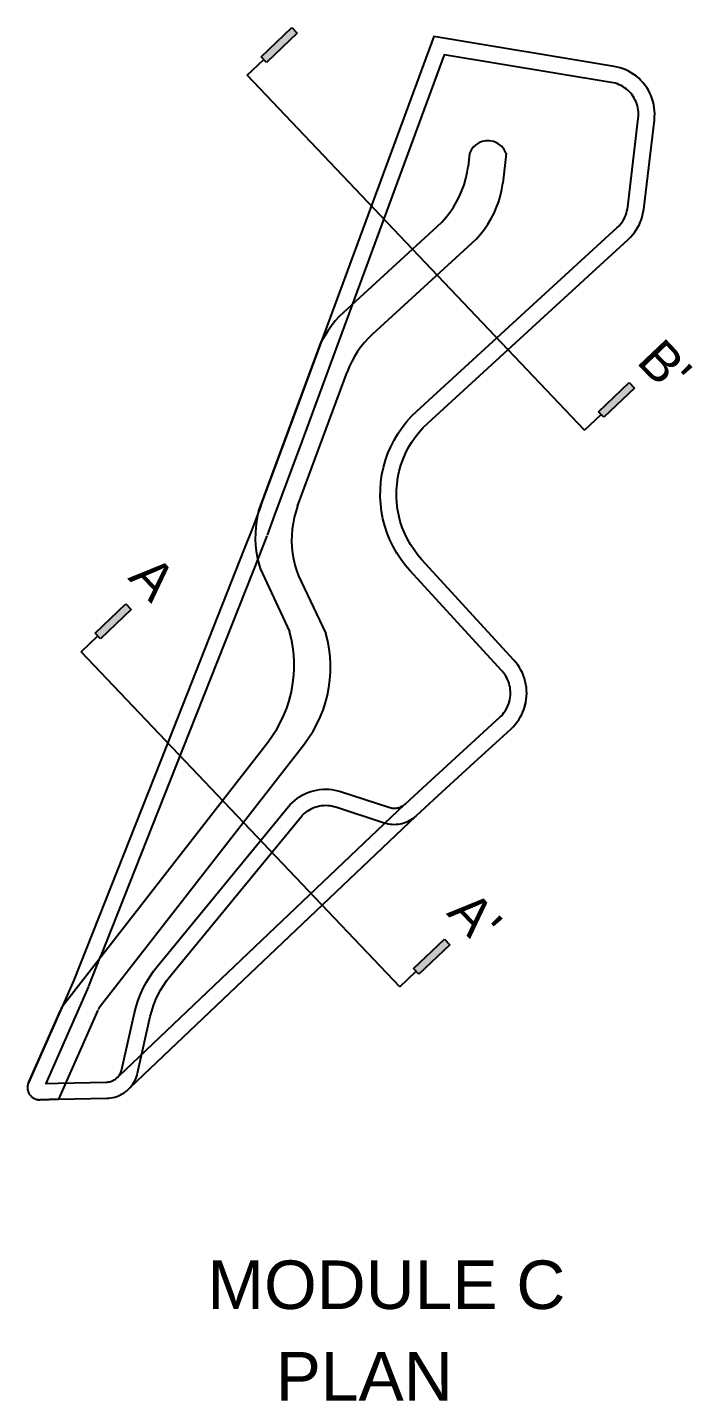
# Model space of a CAD drawing. Header units: inches. Extents: x 438 to 4290, y 203 to 1969.
# Drawn here: x 1897.8 to 2062.3, y 1240.1 to 1579.7 of the extents above; entities that cross this region are included whole.
import ezdxf

# ---------------------------------------------------------------- set-up
doc = ezdxf.new("R2010")
doc.units = ezdxf.units.IN
doc.layers.add('column', color=132, linetype='Continuous', lineweight=30)
doc.layers.add('element', color=20, linetype='Continuous')
doc.styles.get("Standard").update_dxf_attribs({"font": 'arial.ttf'})

# ---------------------------------------------------------------- blocks, each defined once
blk = doc.blocks.new('fewsfwf')
for p, q in [((-57.43, -3406.73), (-57.81, -3409.93)), ((-57.05, -3405.92), (-57.43, -3406.73)), ((-56.52, -3405.2), (-57.05, -3405.92)), ((-55.88, -3404.59), (-56.52, -3405.2)), ((-55.13, -3404.11), (-55.88, -3404.59)), ((-54.3, -3403.77), (-55.13, -3404.11)), ((-53.43, -3403.6), (-54.3, -3403.77)), ((-52.54, -3403.58), (-53.43, -3403.6)), ((-51.46, -3403.79), (-52.54, -3403.58)), ((-50.46, -3404.24), (-51.46, -3403.79)), ((-49.58, -3404.9), (-50.46, -3404.24)), ((-48.88, -3405.75), (-49.58, -3404.9)), ((-48.39, -3406.73), (-49.25, -3414.05)), ((-48.39, -3406.73), (-48.88, -3405.75)), ((-58.04, -3411.46), (-57.81, -3409.93)), ((-58.79, -3414.47), (-58.37, -3412.98)), ((-58.37, -3412.98), (-58.04, -3411.46)), ((-59.93, -3417.35), (-59.31, -3415.93)), ((-59.31, -3415.93), (-58.79, -3414.47)), ((-49.81, -3417.1), (-49.48, -3415.58)), ((-49.48, -3415.58), (-49.25, -3414.05)), ((-62.31, -3421.35), (-61.43, -3420.07)), ((-61.43, -3420.07), (-60.63, -3418.74)), ((-60.63, -3418.74), (-59.93, -3417.35)), ((-51.37, -3421.47), (-50.75, -3420.05)), ((-50.75, -3420.05), (-50.23, -3418.59)), ((-50.23, -3418.59), (-49.81, -3417.1)), ((-65.41, -3424.81), (-64.3, -3423.72)), ((-64.3, -3423.72), (-63.26, -3422.57)), ((-63.26, -3422.57), (-62.31, -3421.35)), ((-52.87, -3424.19), (-52.07, -3422.85)), ((-52.07, -3422.85), (-51.37, -3421.47)), ((-88.58, -3446.1), (-65.41, -3424.81)), ((-55.74, -3427.84), (-54.7, -3426.68)), ((-54.7, -3426.68), (-53.74, -3425.47)), ((-53.74, -3425.47), (-52.87, -3424.19)), ((-81.39, -3451.47), (-56.85, -3428.92)), ((-56.85, -3428.92), (-55.74, -3427.84)), ((-89.64, -3447.13), (-90.63, -3448.23)), ((-88.58, -3446.1), (-89.64, -3447.13)), ((-92.4, -3450.6), (-94.03, -3453.25)), ((-91.55, -3449.39), (-92.4, -3450.6)), ((-90.63, -3448.23), (-91.55, -3449.39)), ((-109.51, -3495.39), (-94.03, -3453.25)), ((-83.37, -3453.53), (-84.27, -3454.64)), ((-82.41, -3452.47), (-83.37, -3453.53)), ((-81.39, -3451.47), (-82.41, -3452.47)), ((-85.85, -3457.01), (-86.54, -3458.26)), ((-85.1, -3455.8), (-85.85, -3457.01)), ((-84.27, -3454.64), (-85.1, -3455.8)), ((-99.87, -3494.05), (-87.68, -3460.87)), ((-87.15, -3459.55), (-87.68, -3460.87)), ((-86.54, -3458.26), (-87.15, -3459.55)), ((-99.87, -3494.05), (-100.33, -3495.45)), ((-110.06, -3497.8), (-110.19, -3499.29)), ((-109.77, -3496.36), (-110.06, -3497.8)), ((-109.51, -3495.39), (-109.77, -3496.36)), ((-101, -3498.31), (-101.2, -3499.77)), ((-100.71, -3496.87), (-101, -3498.31)), ((-100.33, -3495.45), (-100.71, -3496.87)), ((-110.3, -3500.75), (-110.32, -3502.23)), ((-110.19, -3499.29), (-110.3, -3500.75)), ((-101.31, -3501.24), (-101.33, -3502.71)), ((-101.2, -3499.77), (-101.31, -3501.24)), ((-110.32, -3502.23), (-110.25, -3503.7)), ((-110.25, -3503.7), (-110.09, -3505.16)), ((-110.09, -3505.16), (-109.85, -3506.61)), ((-101.33, -3502.71), (-101.27, -3504.18)), ((-101.27, -3504.18), (-101.11, -3505.65)), ((-109.85, -3506.61), (-109.51, -3508.04)), ((-109.51, -3508.04), (-109.09, -3509.45)), ((-101.11, -3505.65), (-100.86, -3507.1)), ((-100.86, -3507.1), (-100.52, -3508.53)), ((-100.52, -3508.53), (-100.1, -3509.94)), ((-109.09, -3509.45), (-101.83, -3525.07)), ((-100.1, -3509.94), (-99.59, -3511.32)), ((-99.59, -3511.32), (-99, -3512.67)), ((-99, -3512.67), (-92.84, -3525.56)), ((-101.36, -3526.94), (-101.83, -3525.07)), ((-101.37, -3526.95), (-101.83, -3525.08)), ((-92.37, -3527.43), (-92.84, -3525.56)), ((-101.02, -3528.84), (-101.37, -3526.95)), ((-101.01, -3528.83), (-101.36, -3526.94)), ((-100.78, -3530.75), (-101.02, -3528.84)), ((-100.78, -3530.74), (-101.01, -3528.83)), ((-92.02, -3529.32), (-92.37, -3527.43)), ((-100.67, -3532.66), (-100.78, -3530.74)), ((-100.67, -3532.67), (-100.78, -3530.75)), ((-91.79, -3531.23), (-92.02, -3529.32)), ((-91.68, -3533.15), (-91.79, -3531.23)), ((-100.81, -3536.51), (-100.68, -3534.59)), ((-100.8, -3536.5), (-100.68, -3534.58)), ((-100.68, -3534.58), (-100.67, -3532.66)), ((-100.68, -3534.59), (-100.67, -3532.67)), ((-91.82, -3536.99), (-91.69, -3535.07)), ((-91.69, -3535.07), (-91.68, -3533.15)), ((-101.42, -3540.3), (-101.05, -3538.41)), ((-101.42, -3540.31), (-101.06, -3538.42)), ((-101.06, -3538.42), (-100.81, -3536.51)), ((-101.05, -3538.41), (-100.8, -3536.5)), ((-92.43, -3540.78), (-92.06, -3538.9)), ((-92.06, -3538.9), (-91.82, -3536.99)), ((-102.49, -3543.99), (-101.9, -3542.17)), ((-101.9, -3542.16), (-101.42, -3540.3)), ((-101.9, -3542.17), (-101.42, -3540.31)), ((-101.9, -3542.17), (-101.9, -3542.16)), ((-93.51, -3544.47), (-92.91, -3542.65)), ((-92.91, -3542.65), (-92.43, -3540.78)), ((-104.02, -3547.52), (-103.2, -3545.78)), ((-103.2, -3545.78), (-102.5, -3544)), ((-102.5, -3544), (-102.49, -3543.99)), ((-94.22, -3546.26), (-93.51, -3544.47)), ((-105.98, -3550.83), (-104.95, -3549.2)), ((-104.95, -3549.2), (-104.02, -3547.52)), ((-95.96, -3549.69), (-95.03, -3548)), ((-95.03, -3548), (-94.22, -3546.26)), ((-148.77, -3618.16), (-98.12, -3552.87)), ((-147.22, -3604.09), (-107.1, -3552.38)), ((-107.1, -3552.38), (-105.98, -3550.83)), ((-98.12, -3552.87), (-96.99, -3551.31)), ((-96.99, -3551.31), (-95.96, -3549.69)), ((-157.38, -3617.18), (-147.22, -3604.09)), ((-157.67, -3617.58), (-157.38, -3617.18)), ((-166.24, -3636.77), (-158.38, -3618.87)), ((-149.14, -3618.79), (-158.84, -3640.86)), ((-158.17, -3618.42), (-158.38, -3618.87)), ((-157.93, -3617.99), (-158.17, -3618.42)), ((-157.89, -3617.93), (-157.93, -3617.99)), ((-157.67, -3617.58), (-157.88, -3617.92)), ((-148.98, -3618.46), (-149.07, -3618.62)), ((-148.88, -3618.31), (-148.98, -3618.46)), ((-148.77, -3618.16), (-148.88, -3618.31)), ((-166.48, -3637.7), (-166.49, -3637.9)), ((-166.45, -3637.51), (-166.48, -3637.7)), ((-166.42, -3637.32), (-166.45, -3637.51)), ((-166.37, -3637.13), (-166.42, -3637.32)), ((-166.31, -3636.95), (-166.37, -3637.13)), ((-166.24, -3636.77), (-166.31, -3636.95)), ((-166.49, -3637.9), (-166.49, -3638.09)), ((-166.49, -3638.09), (-166.47, -3638.28)), ((-166.47, -3638.28), (-166.45, -3638.48)), ((-166.45, -3638.48), (-166.41, -3638.67)), ((-166.41, -3638.67), (-166.36, -3638.85)), ((-166.36, -3638.85), (-166.29, -3639.04)), ((-166.29, -3639.04), (-166.22, -3639.22)), ((-166.22, -3639.22), (-166.13, -3639.39)), ((-166.13, -3639.39), (-166.04, -3639.56)), ((-166.04, -3639.56), (-165.93, -3639.72)), ((-165.93, -3639.72), (-165.81, -3639.87)), ((-165.81, -3639.87), (-165.68, -3640.02)), ((-165.68, -3640.02), (-165.54, -3640.16)), ((-165.54, -3640.16), (-165.4, -3640.29)), ((-165.4, -3640.29), (-165.24, -3640.41)), ((-165.24, -3640.41), (-165.08, -3640.51)), ((-165.08, -3640.51), (-164.92, -3640.61)), ((-164.92, -3640.61), (-164.74, -3640.7)), ((-164.74, -3640.7), (-164.56, -3640.77)), ((-164.56, -3640.77), (-164.38, -3640.84)), ((-164.38, -3640.84), (-164.19, -3640.89)), ((-164.19, -3640.89), (-164, -3640.93)), ((-164, -3640.93), (-163.81, -3640.95)), ((-163.81, -3640.95), (-163.61, -3640.97)), ((-163.61, -3640.97), (-163.42, -3640.97)), ((-158.84, -3640.86), (-163.42, -3640.97))]:
    blk.add_line(p, q)
blk = doc.blocks.new('DSSEF')
for points in [[(-144.16, -3635.34), (-143.92, -3635.05), (-143.77, -3634.84), (-143.63, -3634.63), (-143.51, -3634.41), (-143.4, -3634.18), (-143.31, -3633.95), (-143.23, -3633.71), (-143.15, -3633.4), (-140.02, -3619.42), (-139.63, -3617.89), (-139.14, -3616.34), (-138.55, -3614.82), (-138.48, -3614.65), (-137.88, -3613.33), (-137.12, -3611.89), (-136.29, -3610.49), (-135.37, -3609.14), (-134.41, -3607.9), (-102.05, -3568.39), (-101.59, -3567.87), (-101.06, -3567.33), (-100.49, -3566.83), (-99.89, -3566.36), (-99.27, -3565.93), (-98.62, -3565.55), (-97.95, -3565.2), (-97.25, -3564.9), (-96.54, -3564.64), (-95.81, -3564.43), (-95.07, -3564.26), (-94.33, -3564.14), (-93.57, -3564.07), (-92.81, -3564.04), (-92.06, -3564.07), (-91.3, -3564.14), (-90.56, -3564.26), (-89.82, -3564.42), (-89.15, -3564.61), (-77.17, -3568.51), (-76.87, -3568.6), (-76.63, -3568.66), (-76.38, -3568.7), (-76.13, -3568.72), (-75.88, -3568.73), (-75.64, -3568.72), (-75.39, -3568.7), (-75.14, -3568.66), (-74.9, -3568.61), (-74.66, -3568.54), (-74.42, -3568.46), (-74.2, -3568.36), (-73.97, -3568.25), (-73.76, -3568.12), (-73.46, -3567.93)], [(-141.09, -3637.9), (-140.76, -3637.51), (-140.46, -3637.1), (-140.19, -3636.68), (-139.95, -3636.23), (-139.73, -3635.78), (-139.72, -3635.74), (-139.55, -3635.31), (-139.39, -3634.83), (-139.26, -3634.34), (-136.13, -3620.35), (-135.78, -3618.99), (-135.36, -3617.66), (-134.86, -3616.36), (-134.83, -3616.3), (-134.28, -3615.08), (-133.64, -3613.85), (-132.92, -3612.65), (-132.13, -3611.49), (-131.27, -3610.39), (-98.99, -3570.98), (-98.66, -3570.6), (-98.31, -3570.24), (-97.93, -3569.9), (-97.53, -3569.59), (-97.11, -3569.31), (-96.68, -3569.05), (-96.23, -3568.82), (-95.77, -3568.61), (-95.29, -3568.44), (-94.81, -3568.3), (-94.32, -3568.19), (-93.82, -3568.11), (-93.32, -3568.06), (-92.81, -3568.04), (-92.31, -3568.06), (-91.8, -3568.11), (-91.31, -3568.19), (-90.81, -3568.3), (-90.33, -3568.44), (-78.35, -3572.34), (-77.87, -3572.48), (-77.38, -3572.59), (-76.89, -3572.66), (-76.4, -3572.71), (-75.9, -3572.73), (-75.4, -3572.72), (-74.9, -3572.67), (-74.41, -3572.6), (-73.93, -3572.49), (-73.45, -3572.35), (-72.98, -3572.19), (-72.52, -3571.99), (-72.07, -3571.77), (-71.64, -3571.52), (-71.24, -3571.26)], [(-70.54, -3570.69), (-70.83, -3570.95), (-71.23, -3571.25)]]:
    blk.add_lwpolyline(points)

msp = doc.modelspace()

# ---------------------------------------------------------------- hatches: boundary and pattern name
at = {"layer": 'column', "true_color": 0x939598}
h = msp.add_hatch(color=252, dxfattribs=at)
h.dxf.hatch_style = 1
h.paths.add_polyline_path([(1964.55416, 1578.34961), (1956.93034, 1571.10582), (1955.61391, 1572.49131), (1963.23773, 1579.73511)])
h = msp.add_hatch(color=252, dxfattribs=at)
h.dxf.hatch_style = 1
h.paths.add_polyline_path([(2047.98569, 1490.5411), (2040.36187, 1483.2973), (2039.04543, 1484.6828), (2046.66926, 1491.92659)])
h = msp.add_hatch(color=252, dxfattribs=at)
h.dxf.hatch_style = 1
h.paths.add_polyline_path([(1923.473, 1435.76094), (1915.84918, 1428.51715), (1914.53275, 1429.90264), (1922.15657, 1437.14644)])
h = msp.add_hatch(color=252, dxfattribs=at)
h.dxf.hatch_style = 1
h.paths.add_polyline_path([(2002.27691, 1352.82281), (1994.65309, 1345.57902), (1993.33666, 1346.96451), (2000.96048, 1354.20831)])

# ---------------------------------------------------------------- linework, layer by layer
for p, q in [((1955.61391, 1572.49131), (1963.23773, 1579.73511)), ((1963.23773, 1579.73511), (1964.55416, 1578.34961)), ((1964.55416, 1578.34961), (1956.93034, 1571.10582)), ((1952.16518, 1567.89634), (1956.27212, 1571.79857)), ((1956.93034, 1571.10582), (1955.61391, 1572.49131)), ((2035.5967, 1480.08782), (1952.16518, 1567.89634)), ((2039.04543, 1484.6828), (2046.66926, 1491.92659)), ((2046.66926, 1491.92659), (2047.98569, 1490.5411)), ((2047.98569, 1490.5411), (2040.36187, 1483.2973)), ((2040.36187, 1483.2973), (2039.04543, 1484.6828)), ((2035.5967, 1480.08782), (2039.70365, 1483.99005)), ((1914.53275, 1429.90264), (1922.15657, 1437.14644)), ((1922.15657, 1437.14644), (1923.473, 1435.76094)), ((1923.473, 1435.76094), (1915.84918, 1428.51715)), ((1911.08401, 1425.30767), (1915.19096, 1429.20989)), ((1915.84918, 1428.51715), (1914.53275, 1429.90264)), ((1989.88793, 1342.36954), (1911.08401, 1425.30767)), ((2016.98613, 1412.94178), (2017.13061, 1413.55309)), ((2016.03633, 1410.76063), (2016.45898, 1411.53173)), ((2016.45898, 1411.53173), (2016.66413, 1411.99039)), ((2016.66413, 1411.99039), (2016.84008, 1412.46103)), ((2016.84008, 1412.46103), (2016.98613, 1412.94178)), ((2017.37153, 1406.17799), (2017.91105, 1406.70451)), ((2017.91105, 1406.70451), (2018.41644, 1407.26387)), ((2018.41644, 1407.26387), (2018.88571, 1407.85386)), ((2018.88571, 1407.85386), (2019.31701, 1408.47215)), ((2008.32769, 1397.89034), (2017.37153, 1406.17799)), ((1999.40346, 1389.71231), (2008.32769, 1397.89034)), ((1993.94073, 1384.70633), (1999.40346, 1389.71231)), ((1990.54458, 1381.48645), (1993.8622, 1384.63874)), ((1993.8622, 1384.63874), (1993.94073, 1384.70633)), ((1923.22396, 1317.52156), (1990.54458, 1381.48645)), ((1993.33666, 1346.96451), (2000.96048, 1354.20831)), ((2002.27691, 1352.82281), (1994.65309, 1345.57902)), ((2000.96048, 1354.20831), (2002.27691, 1352.82281)), ((1912.97883, 1342.60028), (1915.85734, 1349.88031)), ((1989.88793, 1342.36954), (1993.99488, 1346.27177)), ((1994.65309, 1345.57902), (1993.33666, 1346.96451)), ((1909.25905, 1344.07107), (1905.95497, 1336.5726)), ((1905.95497, 1336.5726), (1898.07396, 1318.68702)), ((1897.85567, 1317.94333), (1897.83173, 1317.75054)), ((1897.89205, 1318.13417), (1897.85567, 1317.94333)), ((1897.9407, 1318.32225), (1897.89205, 1318.13417)), ((1898.00142, 1318.5068), (1897.9407, 1318.32225)), ((1898.07396, 1318.68702), (1898.00142, 1318.5068)), ((1897.83173, 1317.75054), (1897.82031, 1317.5566)), ((1897.82031, 1317.5566), (1897.82147, 1317.36233)), ((1897.82147, 1317.36233), (1897.8352, 1317.16854)), ((1897.8352, 1317.16854), (1897.86144, 1316.97605)), ((1897.86144, 1316.97605), (1897.90009, 1316.78566)), ((1897.90009, 1316.78566), (1897.95098, 1316.59816)), ((1897.95098, 1316.59816), (1898.0139, 1316.41436)), ((1898.0139, 1316.41436), (1898.08858, 1316.23501)), ((1898.08858, 1316.23501), (1898.17472, 1316.06088)), ((1898.17472, 1316.06088), (1898.27194, 1315.89268)), ((1898.27194, 1315.89268), (1898.37985, 1315.73113)), ((1898.37985, 1315.73113), (1898.49799, 1315.5769)), ((1898.49799, 1315.5769), (1898.62586, 1315.43065)), ((1898.62586, 1315.43065), (1898.76293, 1315.29297)), ((1898.76293, 1315.29297), (1898.90862, 1315.16446)), ((1898.90862, 1315.16446), (1899.06233, 1315.04564)), ((1899.06233, 1315.04564), (1899.2234, 1314.93702)), ((1899.2234, 1314.93702), (1899.39117, 1314.83906)), ((1899.39117, 1314.83906), (1899.56492, 1314.75216)), ((1899.56492, 1314.75216), (1899.74394, 1314.67669)), ((1899.74394, 1314.67669), (1899.92746, 1314.61296)), ((1899.92746, 1314.61296), (1900.11473, 1314.56125)), ((1900.11473, 1314.56125), (1900.30495, 1314.52176)), ((1900.30495, 1314.52176), (1900.49732, 1314.49467)), ((1900.88531, 1314.47807), (1905.46968, 1314.57903)), ((1905.46968, 1314.57903), (1917.42429, 1314.8423)), ((1917.42429, 1314.8423), (1917.92901, 1314.86939)), ((1917.92901, 1314.86939), (1918.43101, 1314.92829)), ((1918.43101, 1314.92829), (1918.92829, 1315.01878)), ((1918.92829, 1315.01878), (1919.41886, 1315.14049)), ((1919.41886, 1315.14049), (1919.90077, 1315.29293)), ((1919.90077, 1315.29293), (1920.37208, 1315.47551)), ((1920.37208, 1315.47551), (1920.83093, 1315.68748)), ((1920.83093, 1315.68748), (1921.25705, 1315.91752)), ((1921.25705, 1315.91752), (1921.26312, 1315.92132)), ((1921.26312, 1315.92132), (1921.27548, 1315.92801)), ((1921.27548, 1315.92801), (1921.70395, 1316.19612)), ((1921.70395, 1316.19612), (1922.11463, 1316.49076)), ((1922.11463, 1316.49076), (1922.35177, 1316.6847)), ((1922.35177, 1316.6847), (1922.38642, 1316.71763)), ((1922.38642, 1316.71763), (1923.06035, 1317.35798)), ((1923.06035, 1317.35798), (1923.14612, 1317.43948)), ((1923.14612, 1317.43948), (1923.22396, 1317.52156)), ((1900.49732, 1314.49467), (1900.69105, 1314.48009)), ((1900.69105, 1314.48009), (1900.88531, 1314.47807))]:
    msp.add_line(p, q)
for points in [[(2020.36929, 1410.47848), (2020.39872, 1410.54429), (2020.66271, 1411.25041), (2020.88184, 1411.97172), (2021.05524, 1412.70536), (2021.18224, 1413.44845), (2021.26232, 1414.19804), (2021.29518, 1414.95118), (2021.28069, 1415.7049), (2021.2189, 1416.45622), (2021.11005, 1417.20218), (2020.95458, 1417.93983), (2020.7531, 1418.66627), (2020.5064, 1419.37862), (2020.21546, 1420.07407), (2019.88143, 1420.74989), (2019.50562, 1421.40339), (2019.08952, 1422.03201), (2018.63477, 1422.63327), (2018.14316, 1423.20478), (1995.38576, 1448.03866), (1994.36315, 1449.23063), (1993.42069, 1450.48693), (1992.56242, 1451.80218), (1991.792, 1453.17075), (1991.11274, 1454.58677), (1990.52755, 1456.04419), (1990.03893, 1457.53677), (1989.64898, 1459.0581), (1989.35936, 1460.60168), (1989.17132, 1462.1609), (1989.08566, 1463.72908), (1989.10274, 1465.2995), (1989.2225, 1466.86544), (1989.44442, 1468.4202), (1989.76755, 1469.95712), (1990.19051, 1471.46961), (1990.71149, 1472.9512), (1991.29636, 1474.32318), (1992.00627, 1475.72409), (1992.80627, 1477.07558), (1993.69296, 1478.37184), (1994.66253, 1479.60734), (1995.71082, 1480.77679), (1996.83336, 1481.87516), (2046.41074, 1527.30716), (2046.9651, 1527.84913), (2047.48331, 1528.42577), (2047.96319, 1529.03467), (2048.40276, 1529.67328), (2048.80018, 1530.33895), (2049.15378, 1531.02888), (2049.18228, 1531.09465), (2049.18566, 1531.10124), (2049.46209, 1531.74021), (2049.49397, 1531.81257), (2049.75571, 1532.54233), (2049.96978, 1533.28746), (2050.13528, 1534.04486), (2050.25154, 1534.81137), (2052.86799, 1556.84182), (2052.93382, 1557.60154), (2052.95126, 1558.36391), (2052.92024, 1559.12585), (2052.84089, 1559.88428), (2052.71353, 1560.63613), (2052.53868, 1561.37838), (2052.31703, 1562.10803), (2052.04949, 1562.82212), (2051.73713, 1563.51778), (2051.38121, 1564.1922), (2050.98318, 1564.84265), (2050.54464, 1565.4665), (2050.06736, 1566.06124), (2049.55327, 1566.62446), (2049.00444, 1567.1539), (2048.4231, 1567.6474), (2047.81158, 1568.10299), (2047.17236, 1568.51881), (2046.50803, 1568.8932), (2045.82125, 1569.22463), (2045.11481, 1569.51178), (2044.39156, 1569.75347), (2043.65441, 1569.94874), (2042.90635, 1570.09679), (1998.30875, 1577.4594), (1961.32203, 1477.16651), (1960.91724, 1476.10638), (1955.64539, 1461.81128), (1955.51123, 1461.40999), (1953.32703, 1455.48733)], [(2016.69342, 1412.05581), (2016.87196, 1412.53339), (2017.01801, 1413.01414), (2017.13358, 1413.50311), (2017.21823, 1413.99838), (2017.2716, 1414.49799), (2017.29351, 1414.99996), (2017.28384, 1415.50231), (2017.24266, 1416.00307), (2017.17011, 1416.50025), (2017.06649, 1416.9919), (2016.9322, 1417.47607), (2016.76778, 1417.95085), (2016.57387, 1418.41437), (2016.35124, 1418.86481), (2016.10076, 1419.30037), (2015.82343, 1419.71935), (2015.52033, 1420.12008), (2015.15168, 1420.54866), (1992.3925, 1445.38446), (1991.24201, 1446.7255), (1990.14239, 1448.1913), (1989.141, 1449.72587), (1988.24211, 1451.32266), (1987.44958, 1452.97482), (1986.76681, 1454.67527), (1986.19671, 1456.41674), (1985.74173, 1458.19176), (1985.40382, 1459.99274), (1985.18442, 1461.81197), (1985.08447, 1463.64165), (1985.10441, 1465.47395), (1985.24413, 1467.30103), (1985.50306, 1469.11505), (1985.88008, 1470.90825), (1986.37357, 1472.67296), (1986.98101, 1474.40047), (1987.66859, 1476.01337), (1988.49742, 1477.64898), (1989.43084, 1479.22583), (1990.46538, 1480.73825), (1991.59663, 1482.17978), (1992.81974, 1483.54423), (1994.08266, 1484.77997), (2043.66065, 1530.21253), (2044.07636, 1530.61895), (2044.42174, 1531.00327), (2044.74158, 1531.4091), (2045.03455, 1531.83473), (2045.29942, 1532.27839), (2045.5351, 1532.73823), (2045.5636, 1532.804), (2045.56635, 1532.80936), (2045.77482, 1533.29124), (2045.94691, 1533.77106), (2046.08959, 1534.26769), (2046.1999, 1534.77249), (2046.28707, 1535.34729), (2048.88841, 1557.25044), (2048.93777, 1557.82015), (2048.94939, 1558.32827), (2048.92872, 1558.8361), (2048.87584, 1559.34159), (2048.79095, 1559.84271), (2048.67441, 1560.33741), (2048.52668, 1560.82372), (2048.34837, 1561.29966), (2048.14018, 1561.76332), (2047.90296, 1562.21282), (2047.63768, 1562.64634), (2047.34539, 1563.06214), (2047.02728, 1563.45853), (2046.68464, 1563.83392), (2046.31885, 1564.18678), (2045.93139, 1564.51571), (2045.52381, 1564.81935), (2045.09777, 1565.0965), (2044.65499, 1565.34603), (2044.19726, 1565.56693), (2043.72642, 1565.75831), (2043.24437, 1565.9194), (2042.75306, 1566.04954), (2042.1921, 1566.16057), (2000.91811, 1572.97448), (1965.06704, 1475.76103), (1964.66225, 1474.70089), (1959.41954, 1460.4848), (1959.28538, 1460.08352), (1957.07995, 1454.1033)], [(1953.3086, 1455.47685), (1951.45292, 1450.78364), (1930.68663, 1398.26358), (1909.25905, 1344.07107)], [(1957.02838, 1454.00606), (1955.1727, 1449.31285), (1934.40641, 1396.79279), (1915.85734, 1349.88031)], [(1912.91946, 1342.45817), (1909.61537, 1334.9597), (1902.36781, 1318.51169), (1905.38161, 1318.57806), (1917.27304, 1318.83994), (1917.58841, 1318.85686), (1917.83929, 1318.8863), (1918.0878, 1318.93152), (1918.33296, 1318.99235), (1918.5738, 1319.06853), (1918.80934, 1319.15977), (1919.04035, 1319.26649), (1919.24397, 1319.37642), (1919.24846, 1319.37923), (1919.26081, 1319.38591), (1919.47494, 1319.5199), (1919.68018, 1319.66715), (1919.70433, 1319.6869), (1920.30509, 1320.25773), (1920.31538, 1320.2675), (1920.39323, 1320.34959), (1987.78935, 1384.38622), (1991.17824, 1387.60624), (1991.28415, 1387.6974), (1996.70102, 1392.66134), (2005.62524, 1400.83936), (2014.62276, 1409.08456), (2015.02734, 1409.4794), (2015.36418, 1409.85221), (2015.67695, 1410.24544), (2016.03633, 1410.76063)], [(2019.31701, 1408.47215), (2019.70863, 1409.1163), (2020.05904, 1409.78377), (2020.36684, 1410.47193), (2020.36929, 1410.47848), (2020.63083, 1411.17805), (2020.84995, 1411.89936), (2021.02336, 1412.63301)]]:
    msp.add_lwpolyline(points)

# ---------------------------------------------------------------- block references
at = {"layer": 'element', "rotation": 359.9251703383499}
for name in ['fewsfwf', 'DSSEF']:
    msp.add_blockref(name, (2069.06106, 4955.23191), dxfattribs=at)

# ---------------------------------------------------------------- texts
for s, height, p in [("B'", 9.402812, (2048.18733, 1496.91764)), ('A', 9.40281, (1922.44775, 1443.42874)), ("A'", 9.402812, (2001.25166, 1360.49061))]:
    msp.add_text(s, height=height, rotation=313.5358071).set_placement(p)
for s, p in [('MODULE C', (1942.36574, 1262.71328)), ('PLAN', (1959.20502, 1240.06662))]:
    msp.add_text(s, height=12).set_placement(p)

doc.saveas('drawing.dxf')
